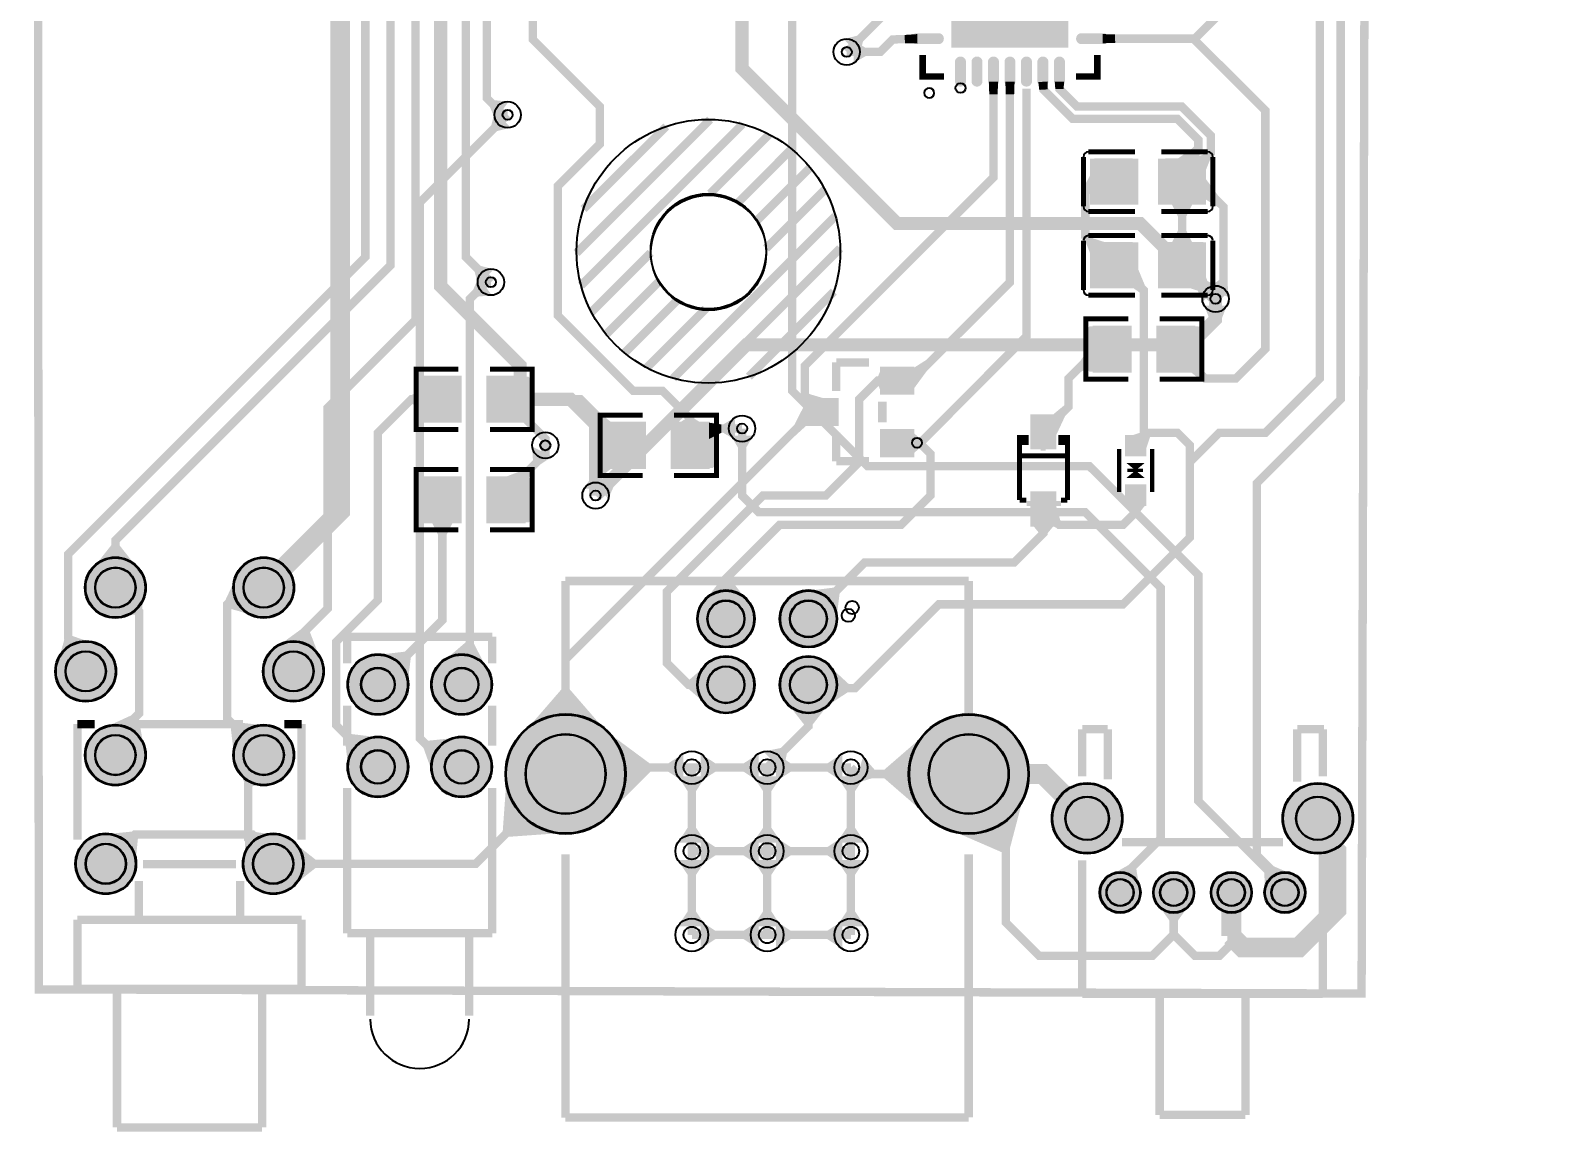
# Model space of a CAD drawing. Header units: millimetres. Extents: x -75 to 77, y -152 to 16.
# Drawn here: x -74.55 to -28.37, y -152.14 to -118.73 of the extents above; entities that cross this region are included whole.
import ezdxf

# ---------------------------------------------------------------- set-up
doc = ezdxf.new("R2010")
doc.units = ezdxf.units.MM
for name, color, linetype, true_color in [('BoardOutLine', 7, 'Continuous', 0xff00ff), ('BottomSolderMaskLayer', 7, 'Continuous', 0xaa00ff), ('Document', 7, 'Continuous', 0xffffff), ('Hole', 7, 'Continuous', 0x222222), ('Inner1', 7, 'Continuous', 0x999966), ('Inner2', 7, 'Continuous', 0x008000), ('Multi-Layer', 7, 'Continuous', 0xc0c0c0), ('TopLayer', 7, 'Continuous', 0xff0000), ('TopPasteMaskLayer', 7, 'Continuous', 0x808080), ('TopSilkLayer', 7, 'Continuous', 0xffcc00), ('TopSolderMaskLayer', 7, 'Continuous', 0x800080)]:
    doc.layers.add(name, color=color, linetype=linetype, true_color=true_color)

msp = doc.modelspace()

# ---------------------------------------------------------------- hatches: boundary and pattern name
at = {"layer": 'BottomSolderMaskLayer'}
for points in [[(-72.898, -135.637, 1), (-71.048, -135.637, 1)], [(-68.398, -135.637, 1), (-66.548, -135.637, 1)], [(-54.322, -136.583, 1), (-52.572, -136.583, 1)], [(-51.823, -136.583, 1), (-50.072, -136.583, 1)], [(-73.798, -138.177, 1), (-71.948, -138.177, 1)], [(-67.498, -138.177, 1), (-65.648, -138.177, 1)], [(-64.934, -138.577, 1), (-63.083, -138.577, 1)], [(-62.394, -138.577, 1), (-60.543, -138.577, 1)], [(-54.322, -138.583, 1), (-52.572, -138.583, 1)], [(-51.823, -138.583, 1), (-50.072, -138.583, 1)], [(-72.898, -140.718, 1), (-71.048, -140.718, 1)], [(-68.398, -140.718, 1), (-66.548, -140.718, 1)], [(-60.139, -141.293, 1), (-56.488, -141.293, 1)], [(-47.906, -141.293, 1), (-44.255, -141.293, 1)], [(-64.934, -141.077, 1), (-63.083, -141.077, 1)], [(-62.394, -141.077, 1), (-60.543, -141.077, 1)], [(-43.564, -142.639, 1), (-41.414, -142.639, 1)], [(-36.564, -142.639, 1), (-34.414, -142.639, 1)], [(-73.188, -144.018, 1), (-71.338, -144.018, 1)], [(-68.108, -144.018, 1), (-66.258, -144.018, 1)], [(-42.114, -144.889, 1), (-40.864, -144.889, 1)], [(-40.489, -144.889, 1), (-39.239, -144.889, 1)], [(-38.739, -144.889, 1), (-37.489, -144.889, 1)], [(-37.114, -144.889, 1), (-35.864, -144.889, 1)]]:
    msp.add_hatch(color=256, dxfattribs=at).paths.add_polyline_path(points)
at = {"layer": 'Document'}
for points in [[(-43.745, -130.855), (-43.901, -130.855), (-43.901, -131.479), (-43.745, -131.479)], [(-40.742, -131.852), (-41.3, -131.852), (-41.021, -132.08)], [(-40.742, -132.309), (-41.3, -132.309), (-41.021, -132.08)], [(-43.725, -133.395), (-43.881, -133.395), (-43.881, -132.771), (-43.725, -132.771)], [(-43.285, -133.163), (-44.325, -133.163), (-44.325, -133.007), (-43.285, -133.007)]]:
    msp.add_hatch(color=256, dxfattribs=at).paths.add_polyline_path(points)
at = {"layer": 'Inner1'}
for points in [[(-49.876, -118.991), (-49.395, -119.472), (-49.291, -119.066), (-49.47, -118.887)], [(-60.461, -121.194), (-59.98, -121.675), (-60.385, -121.779), (-60.564, -121.599)], [(-60.55, -126.764), (-60.949, -126.214), (-61.117, -126.596), (-60.966, -126.804)], [(-52.619, -131.021), (-53.299, -131.021), (-53.086, -131.381), (-52.832, -131.381)], [(-62.124, -137.961), (-60.624, -138.264), (-61.087, -137.344), (-61.341, -137.293)], [(-62.277, -141.471), (-61.461, -140.177), (-62.485, -140.282), (-62.624, -140.502)], [(-40.892, -144.824), (-41.813, -144.384), (-41.241, -144.059), (-40.998, -144.175)], [(-36.281, -144.326), (-37.086, -144.954), (-37.116, -144.293), (-36.914, -144.135)]]:
    msp.add_hatch(color=256, dxfattribs=at).paths.add_polyline_path(points)
at = {"layer": 'Inner2'}
for points in [[(-38.983, -126.965), (-38.503, -126.484), (-38.856, -126.328), (-39.139, -126.611)], [(-38.254, -127.084), (-38.934, -127.084), (-38.794, -127.444), (-38.394, -127.444)], [(-57.496, -132.453), (-57.015, -132.934), (-56.859, -132.58), (-57.142, -132.297)]]:
    msp.add_hatch(color=256, dxfattribs=at).paths.add_polyline_path(points)
at = {"layer": 'Multi-Layer'}
for points in [[(-72.873, -135.637, 1), (-71.073, -135.637, 1)], [(-68.373, -135.637, 1), (-66.573, -135.637, 1)], [(-54.297, -136.583, 1), (-52.597, -136.583, 1)], [(-51.797, -136.583, 1), (-50.097, -136.583, 1)], [(-73.773, -138.177, 1), (-71.973, -138.177, 1)], [(-67.473, -138.177, 1), (-65.673, -138.177, 1)], [(-64.908, -138.577, 1), (-63.108, -138.577, 1)], [(-62.368, -138.577, 1), (-60.568, -138.577, 1)], [(-54.297, -138.583, 1), (-52.597, -138.583, 1)], [(-51.797, -138.583, 1), (-50.097, -138.583, 1)], [(-72.873, -140.718, 1), (-71.073, -140.718, 1)], [(-68.373, -140.718, 1), (-66.573, -140.718, 1)], [(-60.113, -141.293, 1), (-56.513, -141.293, 1)], [(-47.881, -141.293, 1), (-44.281, -141.293, 1)], [(-64.908, -141.077, 1), (-63.108, -141.077, 1)], [(-62.368, -141.077, 1), (-60.568, -141.077, 1)], [(-43.539, -142.639, 1), (-41.439, -142.639, 1)], [(-36.539, -142.639, 1), (-34.439, -142.639, 1)], [(-73.163, -144.018, 1), (-71.363, -144.018, 1)], [(-68.083, -144.018, 1), (-66.283, -144.018, 1)], [(-42.089, -144.889, 1), (-40.889, -144.889, 1)], [(-40.464, -144.889, 1), (-39.264, -144.889, 1)], [(-38.714, -144.889, 1), (-37.514, -144.889, 1)], [(-37.089, -144.889, 1), (-35.889, -144.889, 1)]]:
    msp.add_hatch(color=256, dxfattribs=at).paths.add_polyline_path(points)
at = {"layer": 'TopLayer'}
for points in [[(-46.581, -119.225), (-46.581, -115.725), (-43.081, -115.725), (-43.081, -119.225)], [(-49.573, -119.72), (-49.573, -119.04), (-49.213, -119.253), (-49.213, -119.507)], [(-47.636, -119.117), (-47.646, -118.837), (-48.027, -118.864), (-48.017, -119.118)], [(-47.641, -119.117, -0.785398), (-47.641, -118.837), (-47.021, -118.837, -0.785398), (-47.021, -119.117)], [(-42.641, -119.117, -0.785398), (-42.641, -118.837), (-42.021, -118.837, -0.785398), (-42.021, -119.117)], [(-42.02, -119.117), (-42.022, -118.837), (-41.641, -118.847), (-41.639, -119.101)], [(-42.021, -119.117), (-42.021, -118.837), (-41.64, -118.849), (-41.64, -119.103)], [(-46.192, -120.285, -0.785398), (-46.472, -120.285), (-46.472, -119.665, -0.785398), (-46.192, -119.665)], [(-45.692, -120.285, -0.785398), (-45.972, -120.285), (-45.972, -119.665, -0.785398), (-45.692, -119.665)], [(-45.191, -120.285, -0.785398), (-45.471, -120.285), (-45.471, -119.665, -0.785398), (-45.191, -119.665)], [(-44.691, -120.285, -0.785398), (-44.971, -120.285), (-44.971, -119.665, -0.785398), (-44.691, -119.665)], [(-44.191, -120.285, -0.785398), (-44.471, -120.285), (-44.471, -119.665, -0.785398), (-44.191, -119.665)], [(-43.69, -120.285, -0.785398), (-43.97, -120.285), (-43.97, -119.665, -0.785398), (-43.69, -119.665)], [(-43.19, -120.285, -0.785398), (-43.47, -120.285), (-43.47, -119.665, -0.785398), (-43.19, -119.665)], [(-45.192, -120.285), (-45.472, -120.285), (-45.459, -120.666), (-45.205, -120.666)], [(-44.691, -120.285), (-44.971, -120.285), (-44.958, -120.666), (-44.704, -120.666)], [(-43.691, -120.276), (-43.97, -120.294), (-43.942, -120.531), (-43.688, -120.515)], [(-43.19, -120.285), (-43.47, -120.285), (-43.457, -120.5), (-43.203, -120.5)], [(-60.042, -120.886), (-60.441, -121.437), (-60.609, -121.054), (-60.458, -120.846)], [(-39.773, -122.642), (-39.138, -122.642), (-39.026, -122.391), (-39.295, -122.301)], [(-40.965, -123.992), (-40.965, -122.642), (-42.375, -122.642), (-42.375, -123.992)], [(-40.315, -123.992), (-40.315, -122.642), (-38.905, -122.642), (-38.905, -123.992)], [(-39.422, -122.642), (-38.905, -123.011), (-38.76, -122.647), (-38.97, -122.497)], [(-42.375, -123.084), (-42.375, -123.719), (-42.455, -123.661), (-42.545, -123.392)], [(-38.905, -123.211), (-38.905, -123.846), (-38.524, -124.089), (-38.524, -123.73)], [(-39.293, -123.992), (-39.928, -123.992), (-39.737, -124.373), (-39.483, -124.373)], [(-42.375, -125.551), (-41.858, -125.182), (-42.311, -125.037), (-42.52, -125.187)], [(-39.928, -125.182), (-39.293, -125.182), (-39.483, -124.801), (-39.737, -124.801)], [(-40.965, -126.532), (-40.965, -125.182), (-42.375, -125.182), (-42.375, -126.532)], [(-40.315, -126.532), (-40.315, -125.182), (-38.905, -125.182), (-38.905, -126.532)], [(-60.969, -126.457), (-60.488, -125.976), (-60.893, -125.872), (-61.072, -126.052)], [(-40.965, -125.914), (-41.111, -126.532), (-40.857, -126.709), (-40.733, -126.474)], [(-38.905, -126.163), (-39.422, -126.532), (-38.97, -126.677), (-38.76, -126.528)], [(-38.983, -126.965), (-38.503, -126.484), (-38.908, -126.38), (-39.087, -126.56)], [(-38.814, -126.539), (-38.197, -126.825), (-38.227, -126.414), (-38.481, -126.297)], [(-41.167, -129.086), (-41.167, -127.709), (-42.3, -127.709), (-42.3, -129.086)], [(-40.367, -129.086), (-40.367, -127.709), (-39.235, -127.709), (-39.235, -129.086)], [(-42.3, -128.215), (-42.3, -128.85), (-42.681, -129.093), (-42.681, -128.734)], [(-47.753, -128.97), (-47.753, -129.605), (-47.372, -129.086), (-47.372, -128.727)], [(-39.235, -128.462), (-39.356, -129.086), (-39.021, -129.358), (-38.962, -129.057)], [(-61.487, -130.61), (-61.487, -129.233), (-62.62, -129.233), (-62.62, -130.61)], [(-60.687, -130.61), (-60.687, -129.233), (-59.555, -129.233), (-59.555, -130.61)], [(-48.753, -129.67), (-48.753, -129.035), (-48.834, -129.225), (-48.834, -129.479)], [(-47.753, -129.752), (-48.753, -129.752), (-48.753, -128.952), (-47.753, -128.952)], [(-62.62, -129.604), (-62.62, -130.239), (-62.992, -130.048), (-62.992, -129.794)], [(-59.555, -129.604), (-59.555, -130.239), (-59.174, -130.048), (-59.174, -129.794)], [(-51.053, -130.076), (-50.442, -129.902), (-50.914, -129.762), (-51.144, -129.891)], [(-50.99, -130.702), (-51.053, -130.07), (-51.373, -130.696), (-51.341, -131.023)], [(-50.053, -130.702), (-51.053, -130.702), (-51.053, -129.902), (-50.053, -129.902)], [(-43.552, -130.408), (-43.44, -131.033), (-43.16, -130.433), (-43.215, -130.128)], [(-57.032, -131.254), (-56.913, -130.63), (-57.249, -130.355), (-57.306, -130.657)], [(-55.899, -130.63), (-55.899, -132.007), (-57.032, -132.007), (-57.032, -130.63)], [(-55.099, -130.63), (-55.099, -132.007), (-53.967, -132.007), (-53.967, -130.63)], [(-54.216, -130.63), (-54.851, -130.63), (-54.661, -130.505), (-54.407, -130.505)], [(-53.967, -131.128), (-53.967, -130.63), (-53.586, -130.683), (-53.586, -130.937)], [(-53.17, -131.15), (-53.17, -130.47), (-53.53, -130.683), (-53.53, -130.937)], [(-43.44, -130.408), (-43.44, -131.408), (-44.19, -131.408), (-44.19, -130.408)], [(-47.753, -131.652), (-48.753, -131.652), (-48.753, -130.852), (-47.753, -130.852)], [(-47.753, -130.935), (-47.753, -131.57), (-47.559, -131.379), (-47.559, -131.125)], [(-47.753, -130.935), (-47.753, -131.57), (-47.564, -131.379), (-47.564, -131.125)], [(-40.721, -131.03), (-40.721, -131.63), (-41.321, -131.63), (-41.321, -131.03)], [(-41.168, -131.03), (-40.721, -131.481), (-40.586, -131.076), (-40.765, -130.895)], [(-58.719, -131.659), (-59.327, -131.354), (-59.304, -131.768), (-59.065, -131.888)], [(-56.913, -132.007), (-57.032, -131.383), (-57.306, -131.979), (-57.249, -132.281)], [(-61.487, -133.658), (-61.487, -132.281), (-62.62, -132.281), (-62.62, -133.658)], [(-60.687, -133.658), (-60.687, -132.281), (-59.555, -132.281), (-59.555, -133.658)], [(-60.15, -132.281), (-59.555, -132.503), (-59.349, -132.173), (-59.611, -132.075)], [(-57.064, -132.632), (-57.744, -132.632), (-57.531, -132.272), (-57.277, -132.272)], [(-41.321, -133.13), (-41.321, -132.53), (-40.721, -132.53), (-40.721, -133.13)], [(-43.44, -132.753), (-43.44, -133.753), (-44.19, -133.753), (-44.19, -132.753)], [(-43.44, -133.128), (-43.552, -133.753), (-43.426, -133.821), (-43.309, -133.579)], [(-40.721, -133.13), (-41.321, -133.13), (-41.148, -133.35), (-40.894, -133.35)], [(-62.371, -133.658), (-61.736, -133.658), (-61.926, -134.039), (-62.18, -134.039)], [(-43.498, -133.753), (-44.133, -133.753), (-43.942, -133.985), (-43.688, -133.985)], [(-71.208, -135.163), (-72.738, -135.163), (-72.1, -134.353), (-71.846, -134.353)], [(-67.586, -136.53), (-68.223, -135.139), (-68.637, -136.021), (-68.524, -136.267)], [(-71.097, -135.432), (-72.178, -136.513), (-71.337, -136.453), (-71.157, -136.273)], [(-52.725, -136.136), (-54.17, -136.136), (-53.574, -135.371), (-53.32, -135.371)], [(-50.12, -136.778), (-51.141, -135.756), (-50.179, -135.636), (-50, -135.816)], [(-72.416, -137.402), (-73.771, -138.112), (-73.524, -137.222), (-73.288, -137.099)], [(-65.705, -137.941), (-67.171, -137.505), (-66.346, -136.905), (-66.069, -136.988)], [(-63.132, -138.783), (-64.214, -137.701), (-63.19, -137.58), (-63.01, -137.759)], [(-53.895, -139.306), (-53.895, -137.861), (-54.584, -138.456), (-54.584, -138.71)], [(-50.441, -137.901), (-50.561, -139.341), (-49.749, -138.811), (-49.728, -138.557)], [(-56.783, -140.345), (-59.843, -140.345), (-58.44, -138.725), (-58.186, -138.725)], [(-50.225, -139.031), (-51.67, -139.031), (-51.074, -139.796), (-50.82, -139.796)], [(-71.075, -140.65), (-72.432, -139.944), (-71.498, -139.517), (-71.261, -139.64)], [(-67.267, -139.841), (-68.349, -140.923), (-68.471, -139.899), (-68.291, -139.72)], [(-57.251, -142.747), (-57.485, -139.695), (-55.762, -140.97), (-55.743, -141.224)], [(-47.029, -142.823), (-47.029, -139.763), (-48.649, -141.166), (-48.649, -141.42)], [(-63.802, -140.201), (-64.884, -141.283), (-65.006, -140.259), (-64.826, -140.079)], [(-67.02, -141.495), (-68.371, -140.777), (-68.062, -141.543), (-67.828, -141.668)], [(-54.746, -141.522), (-54.746, -140.672), (-55.196, -140.97), (-55.196, -141.224)], [(-54.22, -141.522), (-54.22, -140.672), (-53.77, -140.97), (-53.77, -141.224)], [(-52.46, -141.522), (-52.46, -140.672), (-52.91, -140.97), (-52.91, -141.224)], [(-52.311, -140.611), (-51.71, -141.212), (-51.603, -140.683), (-51.782, -140.503)], [(-51.934, -141.522), (-51.934, -140.672), (-51.484, -140.97), (-51.484, -141.224)], [(-49.92, -141.522), (-49.92, -140.672), (-50.37, -140.97), (-50.37, -141.224)], [(-49.287, -140.761), (-49.521, -141.578), (-49.007, -141.42), (-48.935, -141.166)], [(-57.902, -143.046), (-60.066, -140.882), (-60.219, -143.02), (-60.04, -143.199)], [(-54.058, -141.361), (-54.908, -141.361), (-54.61, -141.811), (-54.356, -141.811)], [(-51.772, -141.361), (-52.622, -141.361), (-52.324, -141.811), (-52.07, -141.811)], [(-49.232, -141.361), (-50.082, -141.361), (-49.784, -141.811), (-49.53, -141.811)], [(-44.29, -141.477), (-47.042, -142.815), (-45.085, -143.665), (-44.831, -143.541)], [(-71.387, -144.223), (-72.469, -143.141), (-71.465, -143.039), (-71.285, -143.219)], [(-66.837, -143.187), (-68.081, -144.077), (-67.923, -143.204), (-67.713, -143.054)], [(-66.977, -143.141), (-68.059, -144.223), (-68.035, -143.345), (-67.855, -143.166)], [(-54.058, -143.374), (-54.908, -143.374), (-54.61, -142.924), (-54.356, -142.924)], [(-51.772, -143.374), (-52.622, -143.374), (-52.324, -142.924), (-52.07, -142.924)], [(-49.232, -143.374), (-50.082, -143.374), (-49.784, -142.924), (-49.53, -142.924)], [(-66.709, -144.783), (-66.709, -143.253), (-65.899, -143.891), (-65.899, -144.145)], [(-54.22, -144.062), (-54.22, -143.212), (-53.77, -143.51), (-53.77, -143.764)], [(-52.46, -144.062), (-52.46, -143.212), (-52.91, -143.51), (-52.91, -143.764)], [(-51.934, -144.062), (-51.934, -143.212), (-51.484, -143.51), (-51.484, -143.764)], [(-49.92, -144.062), (-49.92, -143.212), (-50.37, -143.51), (-50.37, -143.764)], [(-54.058, -143.901), (-54.908, -143.901), (-54.61, -144.351), (-54.356, -144.351)], [(-51.772, -143.901), (-52.622, -143.901), (-52.324, -144.351), (-52.07, -144.351)], [(-49.232, -143.901), (-50.082, -143.901), (-49.784, -144.351), (-49.53, -144.351)], [(-36.222, -144.352), (-37.089, -144.89), (-37.051, -144.231), (-36.83, -144.093)], [(-54.058, -145.914), (-54.908, -145.914), (-54.61, -145.464), (-54.356, -145.464)], [(-51.772, -145.914), (-52.622, -145.914), (-52.324, -145.464), (-52.07, -145.464)], [(-49.232, -145.914), (-50.082, -145.914), (-49.784, -145.464), (-49.53, -145.464)], [(-39.354, -145.205), (-40.374, -145.205), (-39.991, -145.745), (-39.737, -145.745)], [(-37.604, -145.205), (-38.624, -145.205), (-38.241, -145.745), (-37.987, -145.745)], [(-54.22, -146.602), (-54.22, -145.752), (-53.77, -146.05), (-53.77, -146.304)], [(-52.46, -146.602), (-52.46, -145.752), (-52.91, -146.05), (-52.91, -146.304)], [(-51.934, -146.602), (-51.934, -145.752), (-51.484, -146.05), (-51.484, -146.304)], [(-49.92, -146.602), (-49.92, -145.752), (-50.37, -146.05), (-50.37, -146.304)]]:
    msp.add_hatch(color=256, dxfattribs=at).paths.add_polyline_path(points)
at = {"layer": 'TopPasteMaskLayer'}
for points in [[(-46.581, -119.225), (-46.581, -115.725), (-43.081, -115.725), (-43.081, -119.225)], [(-47.641, -119.117, -0.785398), (-47.641, -118.837), (-47.021, -118.837, -0.785398), (-47.021, -119.117)], [(-42.641, -119.117, -0.785398), (-42.641, -118.837), (-42.021, -118.837, -0.785398), (-42.021, -119.117)], [(-46.192, -120.285, -0.785398), (-46.472, -120.285), (-46.472, -119.665, -0.785398), (-46.192, -119.665)], [(-45.692, -120.285, -0.785398), (-45.972, -120.285), (-45.972, -119.665, -0.785398), (-45.692, -119.665)], [(-45.191, -120.285, -0.785398), (-45.471, -120.285), (-45.471, -119.665, -0.785398), (-45.191, -119.665)], [(-44.691, -120.285, -0.785398), (-44.971, -120.285), (-44.971, -119.665, -0.785398), (-44.691, -119.665)], [(-44.191, -120.285, -0.785398), (-44.471, -120.285), (-44.471, -119.665, -0.785398), (-44.191, -119.665)], [(-43.69, -120.285, -0.785398), (-43.97, -120.285), (-43.97, -119.665, -0.785398), (-43.69, -119.665)], [(-43.19, -120.285, -0.785398), (-43.47, -120.285), (-43.47, -119.665, -0.785398), (-43.19, -119.665)], [(-42.315, -123.937), (-42.315, -122.657), (-42.265, -122.607), (-41.115, -122.607), (-41.065, -122.657), (-41.06, -123.067), (-41.51, -123.067), (-41.51, -123.517), (-41.07, -123.517), (-41.065, -123.937), (-41.115, -123.987), (-42.265, -123.987)], [(-40.165, -123.937), (-40.165, -123.517), (-39.72, -123.517), (-39.72, -123.067), (-40.16, -123.067), (-40.165, -122.657), (-40.115, -122.607), (-38.965, -122.607), (-38.915, -122.657), (-38.915, -123.937), (-38.965, -123.987), (-40.115, -123.987)], [(-42.315, -126.477), (-42.315, -125.197), (-42.265, -125.147), (-41.115, -125.147), (-41.065, -125.197), (-41.06, -125.607), (-41.51, -125.607), (-41.51, -126.057), (-41.07, -126.057), (-41.065, -126.477), (-41.115, -126.527), (-42.265, -126.527)], [(-40.165, -126.477), (-40.165, -126.057), (-39.72, -126.057), (-39.72, -125.607), (-40.16, -125.607), (-40.165, -125.197), (-40.115, -125.147), (-38.965, -125.147), (-38.915, -125.197), (-38.915, -126.477), (-38.965, -126.527), (-40.115, -126.527)], [(-42.467, -129.037), (-42.467, -127.757), (-42.417, -127.707), (-41.267, -127.707), (-41.217, -127.757), (-41.212, -128.167), (-41.662, -128.167), (-41.662, -128.617), (-41.222, -128.617), (-41.217, -129.037), (-41.267, -129.087), (-42.417, -129.087)], [(-40.317, -129.037), (-40.317, -128.617), (-39.872, -128.617), (-39.872, -128.167), (-40.312, -128.167), (-40.317, -127.757), (-40.267, -127.707), (-39.117, -127.707), (-39.067, -127.757), (-39.067, -129.037), (-39.117, -129.087), (-40.267, -129.087)], [(-62.787, -130.561), (-62.787, -129.281), (-62.737, -129.231), (-61.587, -129.231), (-61.537, -129.281), (-61.532, -129.691), (-61.982, -129.691), (-61.982, -130.141), (-61.542, -130.141), (-61.537, -130.561), (-61.587, -130.611), (-62.737, -130.611)], [(-60.637, -130.561), (-60.637, -130.141), (-60.192, -130.141), (-60.192, -129.691), (-60.632, -129.691), (-60.637, -129.281), (-60.587, -129.231), (-59.437, -129.231), (-59.387, -129.281), (-59.387, -130.561), (-59.437, -130.611), (-60.587, -130.611)], [(-47.753, -129.752), (-48.753, -129.752), (-48.753, -128.952), (-47.753, -128.952)], [(-50.053, -130.702), (-51.053, -130.702), (-51.053, -129.902), (-50.053, -129.902)], [(-55.949, -130.678), (-55.949, -131.098), (-56.394, -131.098), (-56.394, -131.548), (-55.954, -131.548), (-55.949, -131.958), (-55.999, -132.008), (-57.149, -132.008), (-57.199, -131.958), (-57.199, -130.678), (-57.149, -130.628), (-55.999, -130.628)], [(-53.799, -130.678), (-53.799, -131.958), (-53.849, -132.008), (-54.999, -132.008), (-55.049, -131.958), (-55.054, -131.548), (-54.604, -131.548), (-54.604, -131.098), (-55.044, -131.098), (-55.049, -130.678), (-54.999, -130.628), (-53.849, -130.628)], [(-43.44, -130.408), (-43.44, -131.408), (-44.19, -131.408), (-44.19, -130.408)], [(-47.753, -131.652), (-48.753, -131.652), (-48.753, -130.852), (-47.753, -130.852)], [(-40.721, -131.03), (-40.721, -131.63), (-41.321, -131.63), (-41.321, -131.03)], [(-62.787, -133.609), (-62.787, -132.329), (-62.737, -132.279), (-61.587, -132.279), (-61.537, -132.329), (-61.532, -132.739), (-61.982, -132.739), (-61.982, -133.189), (-61.542, -133.189), (-61.537, -133.609), (-61.587, -133.659), (-62.737, -133.659)], [(-60.637, -133.609), (-60.637, -133.189), (-60.192, -133.189), (-60.192, -132.739), (-60.632, -132.739), (-60.637, -132.329), (-60.587, -132.279), (-59.437, -132.279), (-59.387, -132.329), (-59.387, -133.609), (-59.437, -133.659), (-60.587, -133.659)], [(-41.321, -133.13), (-41.321, -132.53), (-40.721, -132.53), (-40.721, -133.13)], [(-43.44, -132.753), (-43.44, -133.753), (-44.19, -133.753), (-44.19, -132.753)]]:
    msp.add_hatch(color=256, dxfattribs=at).paths.add_polyline_path(points)
at = {"layer": 'TopSilkLayer'}
for points in [[(-44.618, -131.305), (-44.265, -131.305), (-44.265, -131), (-44.618, -131)], [(-43.013, -131.305), (-43.365, -131.305), (-43.365, -131), (-43.013, -131)], [(-41.021, -132.08), (-41.3, -131.852), (-40.742, -131.852)], [(-41.021, -132.08), (-40.742, -132.309), (-41.3, -132.309)]]:
    msp.add_hatch(color=256, dxfattribs=at).paths.add_polyline_path(points)
at = {"layer": 'TopSolderMaskLayer'}
for points in [[(-46.607, -119.251), (-46.607, -115.7), (-43.056, -115.7), (-43.056, -119.251)], [(-47.697, -119.142, -0.785398), (-47.697, -118.811), (-46.965, -118.811, -0.785398), (-46.965, -119.142)], [(-42.697, -119.142, -0.785398), (-42.697, -118.811), (-41.965, -118.811, -0.785398), (-41.965, -119.142)], [(-46.167, -120.303, -0.785398), (-46.498, -120.303), (-46.498, -119.648, -0.785398), (-46.167, -119.648)], [(-45.666, -120.303, -0.785398), (-45.997, -120.303), (-45.997, -119.648, -0.785398), (-45.666, -119.648)], [(-45.166, -120.303, -0.785398), (-45.497, -120.303), (-45.497, -119.648, -0.785398), (-45.166, -119.648)], [(-44.666, -120.303, -0.785398), (-44.996, -120.303), (-44.996, -119.648, -0.785398), (-44.666, -119.648)], [(-44.165, -120.303, -0.785398), (-44.496, -120.303), (-44.496, -119.648, -0.785398), (-44.165, -119.648)], [(-43.665, -120.303, -0.785398), (-43.996, -120.303), (-43.996, -119.648, -0.785398), (-43.665, -119.648)], [(-43.165, -120.303, -0.785398), (-43.495, -120.303), (-43.495, -119.648, -0.785398), (-43.165, -119.648)], [(-40.94, -124.018), (-40.94, -122.617), (-42.4, -122.617), (-42.4, -124.018)], [(-40.34, -124.018), (-40.34, -122.617), (-38.88, -122.617), (-38.88, -124.018)], [(-40.94, -126.558), (-40.94, -125.157), (-42.4, -125.157), (-42.4, -126.558)], [(-40.34, -126.558), (-40.34, -125.157), (-38.88, -125.157), (-38.88, -126.558)], [(-41.142, -129.111), (-41.142, -127.683), (-42.325, -127.683), (-42.325, -129.111)], [(-40.392, -129.111), (-40.392, -127.683), (-39.209, -127.683), (-39.209, -129.111)], [(-61.462, -130.635), (-61.462, -129.207), (-62.645, -129.207), (-62.645, -130.635)], [(-60.713, -130.635), (-60.713, -129.207), (-59.529, -129.207), (-59.529, -130.635)], [(-47.728, -129.778), (-48.778, -129.778), (-48.778, -128.927), (-47.728, -128.927)], [(-50.028, -130.728), (-51.079, -130.728), (-51.079, -129.877), (-50.028, -129.877)], [(-55.874, -130.604), (-55.874, -132.032), (-57.057, -132.032), (-57.057, -130.604)], [(-55.125, -130.604), (-55.125, -132.032), (-53.941, -132.032), (-53.941, -130.604)], [(-43.421, -130.374), (-43.421, -131.442), (-44.209, -131.442), (-44.209, -130.374)], [(-47.728, -131.678), (-48.779, -131.678), (-48.779, -130.827), (-47.728, -130.827)], [(-40.696, -131.005), (-40.696, -131.656), (-41.346, -131.656), (-41.346, -131.005)], [(-61.462, -133.683), (-61.462, -132.255), (-62.645, -132.255), (-62.645, -133.683)], [(-60.713, -133.683), (-60.713, -132.255), (-59.529, -132.255), (-59.529, -133.683)], [(-41.346, -133.156), (-41.346, -132.505), (-40.696, -132.505), (-40.696, -133.156)], [(-43.421, -132.719), (-43.421, -133.787), (-44.209, -133.787), (-44.209, -132.719)], [(-72.898, -135.637, 1), (-71.048, -135.637, 1)], [(-68.398, -135.637, 1), (-66.548, -135.637, 1)], [(-54.322, -136.583, 1), (-52.572, -136.583, 1)], [(-51.823, -136.583, 1), (-50.072, -136.583, 1)], [(-73.798, -138.177, 1), (-71.948, -138.177, 1)], [(-67.498, -138.177, 1), (-65.648, -138.177, 1)], [(-64.934, -138.577, 1), (-63.083, -138.577, 1)], [(-62.394, -138.577, 1), (-60.543, -138.577, 1)], [(-54.322, -138.583, 1), (-52.572, -138.583, 1)], [(-51.823, -138.583, 1), (-50.072, -138.583, 1)], [(-72.898, -140.718, 1), (-71.048, -140.718, 1)], [(-68.398, -140.718, 1), (-66.548, -140.718, 1)], [(-60.139, -141.293, 1), (-56.488, -141.293, 1)], [(-47.906, -141.293, 1), (-44.255, -141.293, 1)], [(-64.934, -141.077, 1), (-63.083, -141.077, 1)], [(-62.394, -141.077, 1), (-60.543, -141.077, 1)], [(-43.564, -142.639, 1), (-41.414, -142.639, 1)], [(-36.564, -142.639, 1), (-34.414, -142.639, 1)], [(-73.188, -144.018, 1), (-71.338, -144.018, 1)], [(-68.108, -144.018, 1), (-66.258, -144.018, 1)], [(-42.114, -144.889, 1), (-40.864, -144.889, 1)], [(-40.489, -144.889, 1), (-39.239, -144.889, 1)], [(-38.739, -144.889, 1), (-37.489, -144.889, 1)], [(-37.114, -144.889, 1), (-35.864, -144.889, 1)]]:
    msp.add_hatch(color=256, dxfattribs=at).paths.add_polyline_path(points)

# ---------------------------------------------------------------- linework, layer by layer
at = {"layer": 'BoardOutLine', "const_width": 0.254}
msp.add_lwpolyline([(-74.422, 6.985), (76.454, 7.112), (76.454, -103.378), (34.036, -103.378), (34.036, -89.662), (14.986, -89.154), (14.986, -103.378), (-34.036, -103.378), (-34.163, -147.955), (-74.295, -147.828), (-74.422, 6.985)], close=True, dxfattribs=at)
at = {"layer": 'BottomSolderMaskLayer'}
for centre, radius in [((-71.973, -135.637), 0.925), ((-67.473, -135.637), 0.925), ((-71.973, -135.637), 0.617), ((-67.473, -135.637), 0.617), ((-53.447, -136.583), 0.875), ((-50.947, -136.583), 0.875), ((-53.447, -136.583), 0.566), ((-50.947, -136.583), 0.566), ((-72.873, -138.177), 0.925), ((-72.873, -138.177), 0.617), ((-66.573, -138.177), 0.925), ((-66.573, -138.177), 0.617), ((-64.008, -138.577), 0.925), ((-64.008, -138.577), 0.514), ((-61.468, -138.577), 0.925), ((-61.468, -138.577), 0.514), ((-53.447, -138.583), 0.875), ((-53.447, -138.583), 0.566), ((-50.947, -138.583), 0.875), ((-50.947, -138.583), 0.566), ((-71.973, -140.718), 0.925), ((-67.473, -140.718), 0.925), ((-58.313, -141.293), 1.825), ((-46.081, -141.293), 1.825), ((-71.973, -140.717), 0.617), ((-67.473, -140.717), 0.617), ((-64.008, -141.077), 0.925), ((-61.468, -141.077), 0.925), ((-58.313, -141.293), 1.217), ((-46.081, -141.293), 1.217), ((-64.008, -141.077), 0.514), ((-61.468, -141.077), 0.514), ((-42.489, -142.639), 1.075), ((-35.489, -142.639), 1.075), ((-42.489, -142.639), 0.665), ((-35.489, -142.639), 0.665), ((-72.263, -144.018), 0.925), ((-67.183, -144.018), 0.925), ((-72.263, -144.017), 0.617), ((-67.183, -144.017), 0.617), ((-41.489, -144.889), 0.625), ((-41.489, -144.889), 0.417), ((-39.864, -144.889), 0.625), ((-39.864, -144.889), 0.417), ((-38.114, -144.889), 0.625), ((-38.114, -144.889), 0.417), ((-36.489, -144.889), 0.625), ((-36.489, -144.889), 0.417)]:
    msp.add_circle(centre, radius, dxfattribs=at)
at = {"layer": 'Document'}
for centre, radius in [((-46.331, -120.475), 0.15), ((-47.65, -131.242), 0.15), ((-49.737, -136.479), 0.2)]:
    msp.add_circle(centre, radius, dxfattribs=at)
at = {"layer": 'Hole'}
for centre, radius in [((-49.784, -119.38), 0.152), ((-60.071, -121.285), 0.152), ((-60.579, -126.365), 0.152), ((-38.594, -126.873), 0.152), ((-52.959, -130.81), 0.152), ((-58.928, -131.318), 0.152), ((-57.404, -132.842), 0.152), ((-54.483, -141.097), 0.25), ((-52.197, -141.097), 0.25), ((-49.657, -141.097), 0.25), ((-54.483, -143.637), 0.25), ((-52.197, -143.637), 0.25), ((-49.657, -143.637), 0.25), ((-54.483, -146.177), 0.25), ((-52.197, -146.177), 0.25), ((-49.657, -146.177), 0.25)]:
    msp.add_circle(centre, radius, dxfattribs=at)
at = {"layer": 'Inner1', "const_width": 0.254}
for points in [[(-36.49, -144.89), (-36.49, -144.74), (-39.116, -142.113), (-39.116, -135.255), (-42.418, -131.953), (-49.149, -131.953), (-51.435, -129.667), (-51.435, -104.648), (-54.61, -101.473), (-54.61, -97.79), (-53.975, -97.155), (-51.816, -97.155)], [(-49.784, -119.38), (-48.768, -118.364), (-48.768, -114.046), (-49.149, -113.665), (-49.784, -113.665)], [(-60.071, -121.285), (-62.738, -123.952), (-62.738, -140.208), (-61.869, -141.077), (-61.468, -141.077)], [(-60.579, -126.365), (-60.706, -126.365), (-61.214, -126.873), (-61.214, -138.323), (-61.468, -138.577)], [(-41.488, -144.89), (-41.488, -144.486), (-40.259, -143.256), (-40.259, -135.636), (-42.545, -133.35), (-52.451, -133.35), (-52.959, -132.842), (-52.959, -130.81)]]:
    msp.add_lwpolyline(points, dxfattribs=at)
at = {"layer": 'Inner2'}
for points, const_width in [([(-67.473, -135.637), (-65.151, -133.315), (-65.151, -75.311), (-62.167, -72.327)], 0.6), ([(-38.594, -126.873), (-40.88, -124.587), (-48.26, -124.587), (-52.959, -119.888), (-52.959, -109.982)], 0.4), ([(-57.404, -132.842), (-52.832, -128.27), (-39.37, -128.27), (-38.594, -127.494), (-38.594, -126.873)], 0.4)]:
    msp.add_lwpolyline(points, dxfattribs=dict(at, const_width=const_width))
at = {"layer": 'Multi-Layer'}
for centre, radius in [((-49.784, -119.38), 0.4), ((-60.071, -121.285), 0.4), ((-53.975, -125.476), 1.75), ((-60.579, -126.365), 0.4), ((-38.594, -126.873), 0.4), ((-52.959, -130.81), 0.4), ((-58.928, -131.318), 0.4), ((-57.404, -132.842), 0.4), ((-71.973, -135.637), 0.9), ((-67.473, -135.637), 0.9), ((-71.973, -135.637), 0.6), ((-67.473, -135.637), 0.6), ((-53.447, -136.583), 0.85), ((-50.947, -136.583), 0.85), ((-53.447, -136.583), 0.55), ((-50.947, -136.583), 0.55), ((-72.873, -138.177), 0.9), ((-72.873, -138.177), 0.6), ((-66.573, -138.177), 0.9), ((-66.573, -138.177), 0.6), ((-64.008, -138.577), 0.9), ((-64.008, -138.577), 0.5), ((-61.468, -138.577), 0.9), ((-61.468, -138.577), 0.5), ((-53.447, -138.583), 0.85), ((-53.447, -138.583), 0.55), ((-50.947, -138.583), 0.85), ((-50.947, -138.583), 0.55), ((-71.973, -140.718), 0.9), ((-67.473, -140.718), 0.9), ((-58.313, -141.293), 1.8), ((-46.081, -141.293), 1.8), ((-71.973, -140.717), 0.6), ((-67.473, -140.717), 0.6), ((-64.008, -141.077), 0.9), ((-61.468, -141.077), 0.9), ((-58.313, -141.293), 1.2), ((-46.081, -141.293), 1.2), ((-64.008, -141.077), 0.5), ((-61.468, -141.077), 0.5), ((-54.483, -141.097), 0.5), ((-52.197, -141.097), 0.5), ((-49.657, -141.097), 0.5), ((-42.489, -142.639), 1.05), ((-35.489, -142.639), 1.05), ((-42.489, -142.639), 0.65), ((-35.489, -142.639), 0.65), ((-72.263, -144.018), 0.9), ((-67.183, -144.018), 0.9), ((-54.483, -143.637), 0.5), ((-52.197, -143.637), 0.5), ((-49.657, -143.637), 0.5), ((-72.263, -144.017), 0.6), ((-67.183, -144.017), 0.6), ((-41.489, -144.889), 0.6), ((-41.489, -144.889), 0.4), ((-39.864, -144.889), 0.6), ((-39.864, -144.889), 0.4), ((-38.114, -144.889), 0.6), ((-38.114, -144.889), 0.4), ((-36.489, -144.889), 0.6), ((-36.489, -144.889), 0.4), ((-54.483, -146.177), 0.5), ((-52.197, -146.177), 0.5), ((-49.657, -146.177), 0.5)]:
    msp.add_circle(centre, radius, dxfattribs=at)
at = {"layer": 'TopLayer'}
for points, const_width in [([(-42.479, -60.917), (-42.479, -78.039), (-44.323, -79.883), (-57.785, -79.883), (-63.627, -85.725), (-63.627, -125.857), (-71.973, -134.203), (-71.973, -135.637)], 0.254), ([(-43.434, -63.246), (-43.434, -77.597), (-44.831, -78.994), (-58.293, -78.994), (-64.389, -85.09), (-64.389, -125.603), (-73.406, -134.62), (-73.406, -137.16), (-72.873, -137.693), (-72.873, -138.177)], 0.254), ([(-41.148, -68.199), (-41.021, -68.199), (-41.656, -68.834), (-41.656, -78.613), (-44.069, -81.026), (-51.689, -81.026), (-52.197, -80.518), (-57.15, -80.518), (-62.865, -86.233), (-62.865, -127.508), (-65.532, -130.175), (-65.532, -136.271), (-66.574, -137.313), (-66.574, -138.176)], 0.254), ([(-60.122, -129.921), (-59.69, -129.489), (-59.69, -128.905), (-62.103, -126.492), (-62.103, -86.741), (-56.642, -81.28), (-52.959, -81.28), (-52.451, -81.788), (-43.561, -81.788), (-40.513, -78.74), (-40.513, -69.85)], 0.4), ([(-33.401, -79.477), (-33.401, -80.645), (-35.306, -82.55), (-53.086, -82.55), (-53.594, -82.042), (-56.261, -82.042), (-61.341, -87.122), (-61.341, -125.603), (-60.579, -126.365)], 0.254), ([(-32.131, -79.477), (-32.131, -80.772), (-34.544, -83.185), (-53.467, -83.185), (-53.975, -82.677), (-55.88, -82.677), (-60.706, -87.503), (-60.706, -120.777), (-60.198, -121.285), (-60.071, -121.285)], 0.254), ([(-29.591, -79.477), (-29.591, -80.899), (-33.147, -84.455), (-55.626, -84.455), (-59.309, -88.138), (-59.309, -118.999), (-57.277, -121.031), (-57.277, -122.174), (-58.547, -123.444), (-58.547, -127.381), (-56.261, -129.667), (-55.372, -129.667), (-54.534, -130.505), (-54.534, -131.318)], 0.254), ([(-11.466, -89.215), (-11.466, -91.095), (-12.573, -92.202), (-32.385, -92.202), (-34.798, -94.615), (-34.798, -129.921), (-37.338, -132.461), (-37.338, -143.764), (-36.49, -144.613), (-36.49, -144.89)], 0.254), ([(-42.332, -118.974), (-39.218, -118.974), (-38.481, -118.237), (-38.481, -116.027), (-39.065, -115.443)], 0.254), ([(-37.134, -115.443), (-35.433, -117.144), (-35.433, -129.286), (-37.084, -130.937), (-38.481, -130.937), (-39.37, -131.826), (-39.37, -134.112)], 0.254), ([(-47.331, -118.977), (-48.387, -118.999), (-48.768, -119.38), (-49.784, -119.38)], 0.254), ([(-39.802, -128.397), (-38.913, -129.286), (-37.973, -129.286), (-37.084, -128.397), (-37.084, -121.158), (-39.266, -118.976), (-42.332, -118.976)], 0.254), ([(-50.553, -130.302), (-51.054, -129.801), (-51.054, -128.905), (-45.331, -123.183), (-45.331, -119.975)], 0.254), ([(-48.252, -129.352), (-47.818, -129.352), (-44.831, -126.365), (-44.831, -119.975)], 0.254), ([(-43.83, -119.975), (-43.815, -120.523), (-42.926, -121.412), (-39.751, -121.412), (-39.116, -122.047), (-39.116, -122.301), (-39.609, -122.797), (-39.609, -123.317)], 0.254), ([(-39.61, -123.317), (-38.735, -122.442), (-38.735, -121.92), (-39.624, -121.031), (-42.799, -121.031), (-43.33, -120.5), (-43.33, -119.975)], 0.254), ([(-48.252, -131.252), (-47.559, -131.252), (-44.331, -128.009), (-44.331, -120.495)], 0.254), ([(-41.67, -125.857), (-42.545, -124.982), (-42.545, -123.571), (-42.291, -123.317), (-41.67, -123.317)], 0.254), ([(-39.61, -125.857), (-39.61, -123.317)], 0.254), ([(-38.594, -126.873), (-38.354, -126.633), (-38.354, -124.079), (-39.116, -123.317), (-39.61, -123.317)], 0.254), ([(-41.021, -131.33), (-40.767, -131.076), (-40.767, -126.619), (-41.529, -125.857), (-41.67, -125.857)], 0.254), ([(-39.61, -125.857), (-38.594, -126.873), (-38.481, -126.873)], 0.254), ([(-43.815, -130.908), (-43.053, -130.146), (-43.053, -129.286), (-42.164, -128.397), (-41.733, -128.397)], 0.254), ([(-53.447, -138.583), (-54.584, -138.583), (-55.245, -137.922), (-55.245, -135.763), (-52.324, -132.842), (-50.419, -132.842), (-49.403, -131.826), (-49.403, -129.921), (-48.834, -129.352), (-48.253, -129.352)], 0.254), ([(-60.122, -129.921), (-58.166, -129.921), (-57.404, -130.683), (-57.404, -132.842)], 0.4), ([(-64.008, -141.077), (-65.278, -139.807), (-65.278, -137.287), (-64.008, -136.017), (-64.008, -130.937), (-62.992, -129.921), (-62.053, -129.921)], 0.254), ([(-60.121, -129.921), (-57.862, -129.921), (-56.465, -131.318)], 0.254), ([(-60.121, -129.921), (-58.928, -131.114), (-58.928, -131.318)], 0.254), ([(-60.121, -129.921), (-58.928, -131.114), (-58.928, -131.318)], 0.254), ([(-58.313, -141.293), (-58.313, -137.816), (-50.8, -130.302), (-50.554, -130.302)], 0.254), ([(-54.533, -131.318), (-54.025, -130.81), (-52.959, -130.81)], 0.254), ([(-53.447, -136.583), (-53.447, -135.362), (-51.816, -133.731), (-48.133, -133.731), (-47.244, -132.842), (-47.244, -131.572), (-47.564, -131.252), (-48.253, -131.252)], 0.254), ([(-50.947, -138.583), (-50.846, -138.684), (-49.53, -138.684), (-46.99, -136.144), (-41.402, -136.144), (-39.37, -134.112), (-39.37, -131.318), (-39.751, -130.937), (-40.627, -130.937), (-41.021, -131.331)], 0.254), ([(-60.121, -132.969), (-60.121, -132.765), (-58.928, -131.572), (-58.928, -131.318)], 0.254), ([(-56.465, -131.318), (-57.404, -132.257), (-57.404, -132.842)], 0.254), ([(-64.008, -138.577), (-62.053, -136.623), (-62.053, -132.969)], 0.254), ([(-43.815, -133.253), (-43.337, -133.731), (-41.402, -133.731), (-41.021, -133.35), (-41.021, -132.83)], 0.254), ([(-50.947, -136.583), (-49.238, -134.874), (-44.704, -134.874), (-43.815, -133.985), (-43.815, -133.253)], 0.254), ([(-71.973, -135.637), (-71.247, -136.363), (-71.247, -139.446), (-71.973, -140.172), (-71.973, -140.717)], 0.254), ([(-67.473, -140.717), (-68.58, -139.61), (-68.58, -136.144), (-68.073, -135.637), (-67.473, -135.637)], 0.254), ([(-52.197, -141.097), (-50.947, -139.847), (-50.947, -138.583)], 0.254), ([(-67.183, -144.017), (-67.945, -143.255), (-67.945, -141.605), (-67.473, -141.133), (-67.473, -140.717)], 0.254), ([(-67.183, -144.018), (-61.038, -144.018), (-58.313, -141.293)], 0.254), ([(-58.313, -141.293), (-58.117, -141.097), (-54.483, -141.097)], 0.254), ([(-54.483, -141.097), (-52.197, -141.097)], 0.254), ([(-54.483, -143.637), (-54.483, -141.097)], 0.254), ([(-52.197, -143.637), (-52.197, -141.097)], 0.254), ([(-52.197, -141.097), (-49.657, -141.097)], 0.254), ([(-49.657, -141.097), (-49.461, -141.293), (-46.081, -141.293)], 0.254), ([(-49.657, -141.097), (-49.657, -143.637)], 0.254), ([(-42.489, -142.639), (-43.835, -141.293), (-46.081, -141.293)], 0.6), ([(-39.864, -144.889), (-39.864, -146.163), (-40.513, -146.812), (-43.942, -146.812), (-44.958, -145.796), (-44.958, -142.416), (-46.081, -141.293)], 0.254), ([(-38.114, -146.214), (-37.769, -146.558), (-36.068, -146.558), (-34.925, -145.415), (-34.925, -143.637), (-35.489, -143.073), (-35.489, -142.639)], 0.6), ([(-72.263, -144.017), (-71.375, -143.129), (-67.818, -143.129), (-67.183, -143.764), (-67.183, -144.017)], 0.254), ([(-54.483, -143.637), (-52.197, -143.637)], 0.254), ([(-54.483, -146.177), (-54.483, -143.637)], 0.254), ([(-52.197, -146.177), (-52.197, -143.637)], 0.254), ([(-52.197, -143.637), (-49.657, -143.637)], 0.254), ([(-49.657, -143.637), (-49.657, -146.177)], 0.254), ([(-39.864, -146.163), (-39.215, -146.812), (-38.481, -146.812), (-38.114, -146.445), (-38.114, -144.889)], 0.254), ([(-38.114, -144.889), (-38.114, -146.214)], 0.6), ([(-52.197, -146.177), (-54.483, -146.177)], 0.254), ([(-52.197, -146.177), (-49.657, -146.177)], 0.254)]:
    msp.add_lwpolyline(points, dxfattribs=dict(at, const_width=const_width))
at = {"layer": 'TopSilkLayer'}
for points, const_width in [([(-46.831, -120.125), (-47.481, -120.125), (-47.481, -119.475)], 0.2), ([(-42.831, -120.125), (-42.181, -120.125), (-42.181, -119.475)], 0.2), ([(-57.98, -125.481), (-53.928, -121.429)], 0.254), ([(-57.844, -126.467), (-52.942, -121.566)], 0.254), ([(-57.771, -124.149), (-55.26, -121.638)], 0.254), ([(-53.933, -123.679), (-52.134, -121.88)], 0.254), ([(-53.067, -123.936), (-51.457, -122.325)], 0.254), ([(-42.451, -122.414), (-41.041, -122.414)], 0.152), ([(-38.829, -122.414), (-40.239, -122.414)], 0.152), ([(-52.502, -124.493), (-50.894, -122.885)], 0.254), ([(-42.604, -124.068), (-42.604, -122.566)], 0.152), ([(-38.676, -124.068), (-38.676, -122.566)], 0.152), ([(-52.233, -125.346), (-50.445, -123.558)], 0.254), ([(-41.041, -124.221), (-42.451, -124.221)], 0.152), ([(-40.239, -124.221), (-38.829, -124.221)], 0.152), ([(-55.047, -129.283), (-50.126, -124.362)], 0.254), ([(-42.604, -126.608), (-42.604, -125.106)], 0.152), ([(-42.451, -124.954), (-41.041, -124.954)], 0.152), ([(-38.829, -124.954), (-40.239, -124.954)], 0.152), ([(-38.676, -126.608), (-38.676, -125.106)], 0.152), ([(-57.529, -127.275), (-55.73, -125.476)], 0.254), ([(-54.069, -129.427), (-49.982, -125.34)], 0.254), ([(-57.084, -127.952), (-55.473, -126.342)], 0.254), ([(-52.754, -129.236), (-50.173, -126.655)], 0.254), ([(-56.524, -128.515), (-54.916, -126.907)], 0.254), ([(-41.041, -126.761), (-42.451, -126.761)], 0.152), ([(-40.239, -126.761), (-38.829, -126.761)], 0.152), ([(-55.851, -128.964), (-54.063, -127.176)], 0.254), ([(-41.243, -129.314), (-42.528, -129.314), (-42.528, -127.48), (-41.243, -127.48)], 0.152), ([(-40.291, -129.314), (-39.006, -129.314), (-39.006, -127.48), (-40.291, -127.48)], 0.152), ([(-50.103, -129.666), (-50.103, -128.802)], 0.254), ([(-50.103, -128.802), (-49.103, -128.802)], 0.254), ([(-61.563, -130.838), (-62.848, -130.838), (-62.848, -129.004), (-61.563, -129.004)], 0.152), ([(-60.611, -130.838), (-59.326, -130.838), (-59.326, -129.004), (-60.611, -129.004)], 0.152), ([(-48.703, -130.616), (-48.703, -129.988)], 0.254), ([(-55.975, -130.401), (-57.26, -130.401), (-57.26, -132.235), (-55.975, -132.235)], 0.152), ([(-55.023, -130.401), (-53.738, -130.401), (-53.738, -132.235), (-55.023, -132.235)], 0.152), ([(-50.103, -131.802), (-50.103, -130.938)], 0.254), ([(-44.541, -131.229), (-44.541, -132.982)], 0.152), ([(-43.089, -131.634), (-44.541, -131.634)], 0.152), ([(-43.089, -131.229), (-43.089, -132.982)], 0.152), ([(-41.521, -131.43), (-41.521, -132.73)], 0.13), ([(-40.521, -131.43), (-40.521, -132.73)], 0.13), ([(-61.563, -133.886), (-62.848, -133.886), (-62.848, -132.052), (-61.563, -132.052)], 0.152), ([(-60.611, -133.886), (-59.326, -133.886), (-59.326, -132.052), (-60.611, -132.052)], 0.152), ([(-50.103, -131.802), (-49.103, -131.802)], 0.254), ([(-40.792, -132.08), (-41.275, -132.08)], 0.1), ([(-44.541, -132.982), (-44.335, -132.982)], 0.152), ([(-43.089, -132.982), (-43.285, -132.982)], 0.152), ([(-46.084, -135.434), (-58.317, -135.434)], 0.258), ([(-58.317, -135.434), (-58.317, -139.711)], 0.254), ([(-46.084, -135.434), (-46.084, -139.711)], 0.254), ([(-64.938, -137.127), (-60.538, -137.127)], 0.254), ([(-64.938, -137.127), (-64.938, -137.935)], 0.254), ([(-60.538, -137.127), (-60.538, -137.935)], 0.254), ([(-64.938, -139.219), (-64.938, -140.435)], 0.254), ([(-60.538, -139.219), (-60.538, -140.435)], 0.254), ([(-73.123, -139.777), (-73.123, -143.284)], 0.254), ([(-73.123, -139.777), (-72.6, -139.777)], 0.254), ([(-71.346, -139.777), (-68.1, -139.777)], 0.254), ([(-66.846, -139.777), (-66.323, -139.777)], 0.254), ([(-66.323, -139.777), (-66.323, -143.284)], 0.254), ([(-42.639, -139.936), (-41.863, -139.936)], 0.254), ([(-42.639, -141.367), (-42.639, -139.936)], 0.254), ([(-41.863, -139.936), (-41.863, -141.452)], 0.254), ([(-36.115, -139.936), (-35.306, -139.936)], 0.254), ([(-36.115, -139.936), (-36.115, -141.522)], 0.254), ([(-35.339, -139.936), (-35.339, -141.367)], 0.254), ([(-64.938, -141.719), (-64.938, -146.127)], 0.254), ([(-60.538, -141.719), (-60.538, -146.127)], 0.254), ([(-58.317, -143.73), (-58.317, -151.718)], 0.254), ([(-46.084, -143.73), (-46.084, -151.717)], 0.254), ([(-41.434, -143.365), (-36.544, -143.365)], 0.254), ([(-35.339, -143.365), (-35.339, -147.965)], 0.254), ([(-71.132, -144.027), (-68.314, -144.027)], 0.254), ([(-42.639, -147.965), (-42.639, -143.912)], 0.254), ([(-71.26, -145.717), (-71.26, -144.536)], 0.254), ([(-68.186, -145.717), (-68.186, -144.537)], 0.254), ([(-73.123, -147.817), (-73.123, -145.717)], 0.254), ([(-73.123, -145.717), (-66.323, -145.717)], 0.254), ([(-66.323, -147.817), (-66.323, -145.717)], 0.254), ([(-64.938, -146.127), (-60.538, -146.127)], 0.254), ([(-64.238, -146.127), (-64.238, -148.627)], 0.254), ([(-61.238, -146.127), (-61.238, -148.627)], 0.254), ([(-73.123, -147.817), (-66.323, -147.817)], 0.254), ([(-71.923, -152.017), (-71.923, -147.817)], 0.254), ([(-67.523, -152.017), (-67.523, -147.817)], 0.254), ([(-35.339, -147.965), (-42.639, -147.965)], 0.254), ([(-40.289, -147.965), (-40.289, -151.639)], 0.254), ([(-37.689, -147.965), (-37.689, -151.639)], 0.254), ([(-71.923, -152.017), (-67.523, -152.017)], 0.254), ([(-58.317, -151.718), (-46.084, -151.718)], 0.258), ([(-58.317, -151.718), (-46.084, -151.718)], 0.254), ([(-40.289, -151.639), (-37.689, -151.639)], 0.254)]:
    msp.add_lwpolyline(points, dxfattribs=dict(at, const_width=const_width))
for centre, radius in [((-53.981, -125.428), 4), ((-53.981, -125.428), 1.75), ((-49.617, -136.239), 0.2)]:
    msp.add_circle(centre, radius, dxfattribs=at)
for centre, radius, start, end in [((-47.281, -120.625), 0.15, 90, 89.5149), ((-42.451, -122.566), 0.152, 90, 180), ((-38.829, -122.566), 0.152, 0, 90), ((-42.451, -124.068), 0.152, 180, 270), ((-38.829, -124.068), 0.152, 270, 360), ((-42.451, -125.106), 0.152, 90, 180), ((-38.829, -125.106), 0.152, 0, 90), ((-42.451, -126.608), 0.152, 180, 270), ((-38.829, -126.608), 0.152, 270, 360), ((-62.738, -148.729), 1.501, 180.2419, 359.7707)]:
    msp.add_arc(centre, radius, start, end, dxfattribs=at)
at = {"layer": 'TopSolderMaskLayer'}
for centre, radius in [((-71.973, -135.637), 0.925), ((-67.473, -135.637), 0.925), ((-71.973, -135.637), 0.617), ((-67.473, -135.637), 0.617), ((-53.447, -136.583), 0.875), ((-50.947, -136.583), 0.875), ((-53.447, -136.583), 0.566), ((-50.947, -136.583), 0.566), ((-72.873, -138.177), 0.925), ((-72.873, -138.177), 0.617), ((-66.573, -138.177), 0.925), ((-66.573, -138.177), 0.617), ((-64.008, -138.577), 0.925), ((-64.008, -138.577), 0.514), ((-61.468, -138.577), 0.925), ((-61.468, -138.577), 0.514), ((-53.447, -138.583), 0.875), ((-53.447, -138.583), 0.566), ((-50.947, -138.583), 0.875), ((-50.947, -138.583), 0.566), ((-71.973, -140.718), 0.925), ((-67.473, -140.718), 0.925), ((-58.313, -141.293), 1.825), ((-46.081, -141.293), 1.825), ((-71.973, -140.717), 0.617), ((-67.473, -140.717), 0.617), ((-64.008, -141.077), 0.925), ((-61.468, -141.077), 0.925), ((-58.313, -141.293), 1.217), ((-46.081, -141.293), 1.217), ((-64.008, -141.077), 0.514), ((-61.468, -141.077), 0.514), ((-42.489, -142.639), 1.075), ((-35.489, -142.639), 1.075), ((-42.489, -142.639), 0.665), ((-35.489, -142.639), 0.665), ((-72.263, -144.018), 0.925), ((-67.183, -144.018), 0.925), ((-72.263, -144.017), 0.617), ((-67.183, -144.017), 0.617), ((-41.489, -144.889), 0.625), ((-41.489, -144.889), 0.417), ((-39.864, -144.889), 0.625), ((-39.864, -144.889), 0.417), ((-38.114, -144.889), 0.625), ((-38.114, -144.889), 0.417), ((-36.489, -144.889), 0.625), ((-36.489, -144.889), 0.417)]:
    msp.add_circle(centre, radius, dxfattribs=at)

doc.saveas('drawing.dxf')
